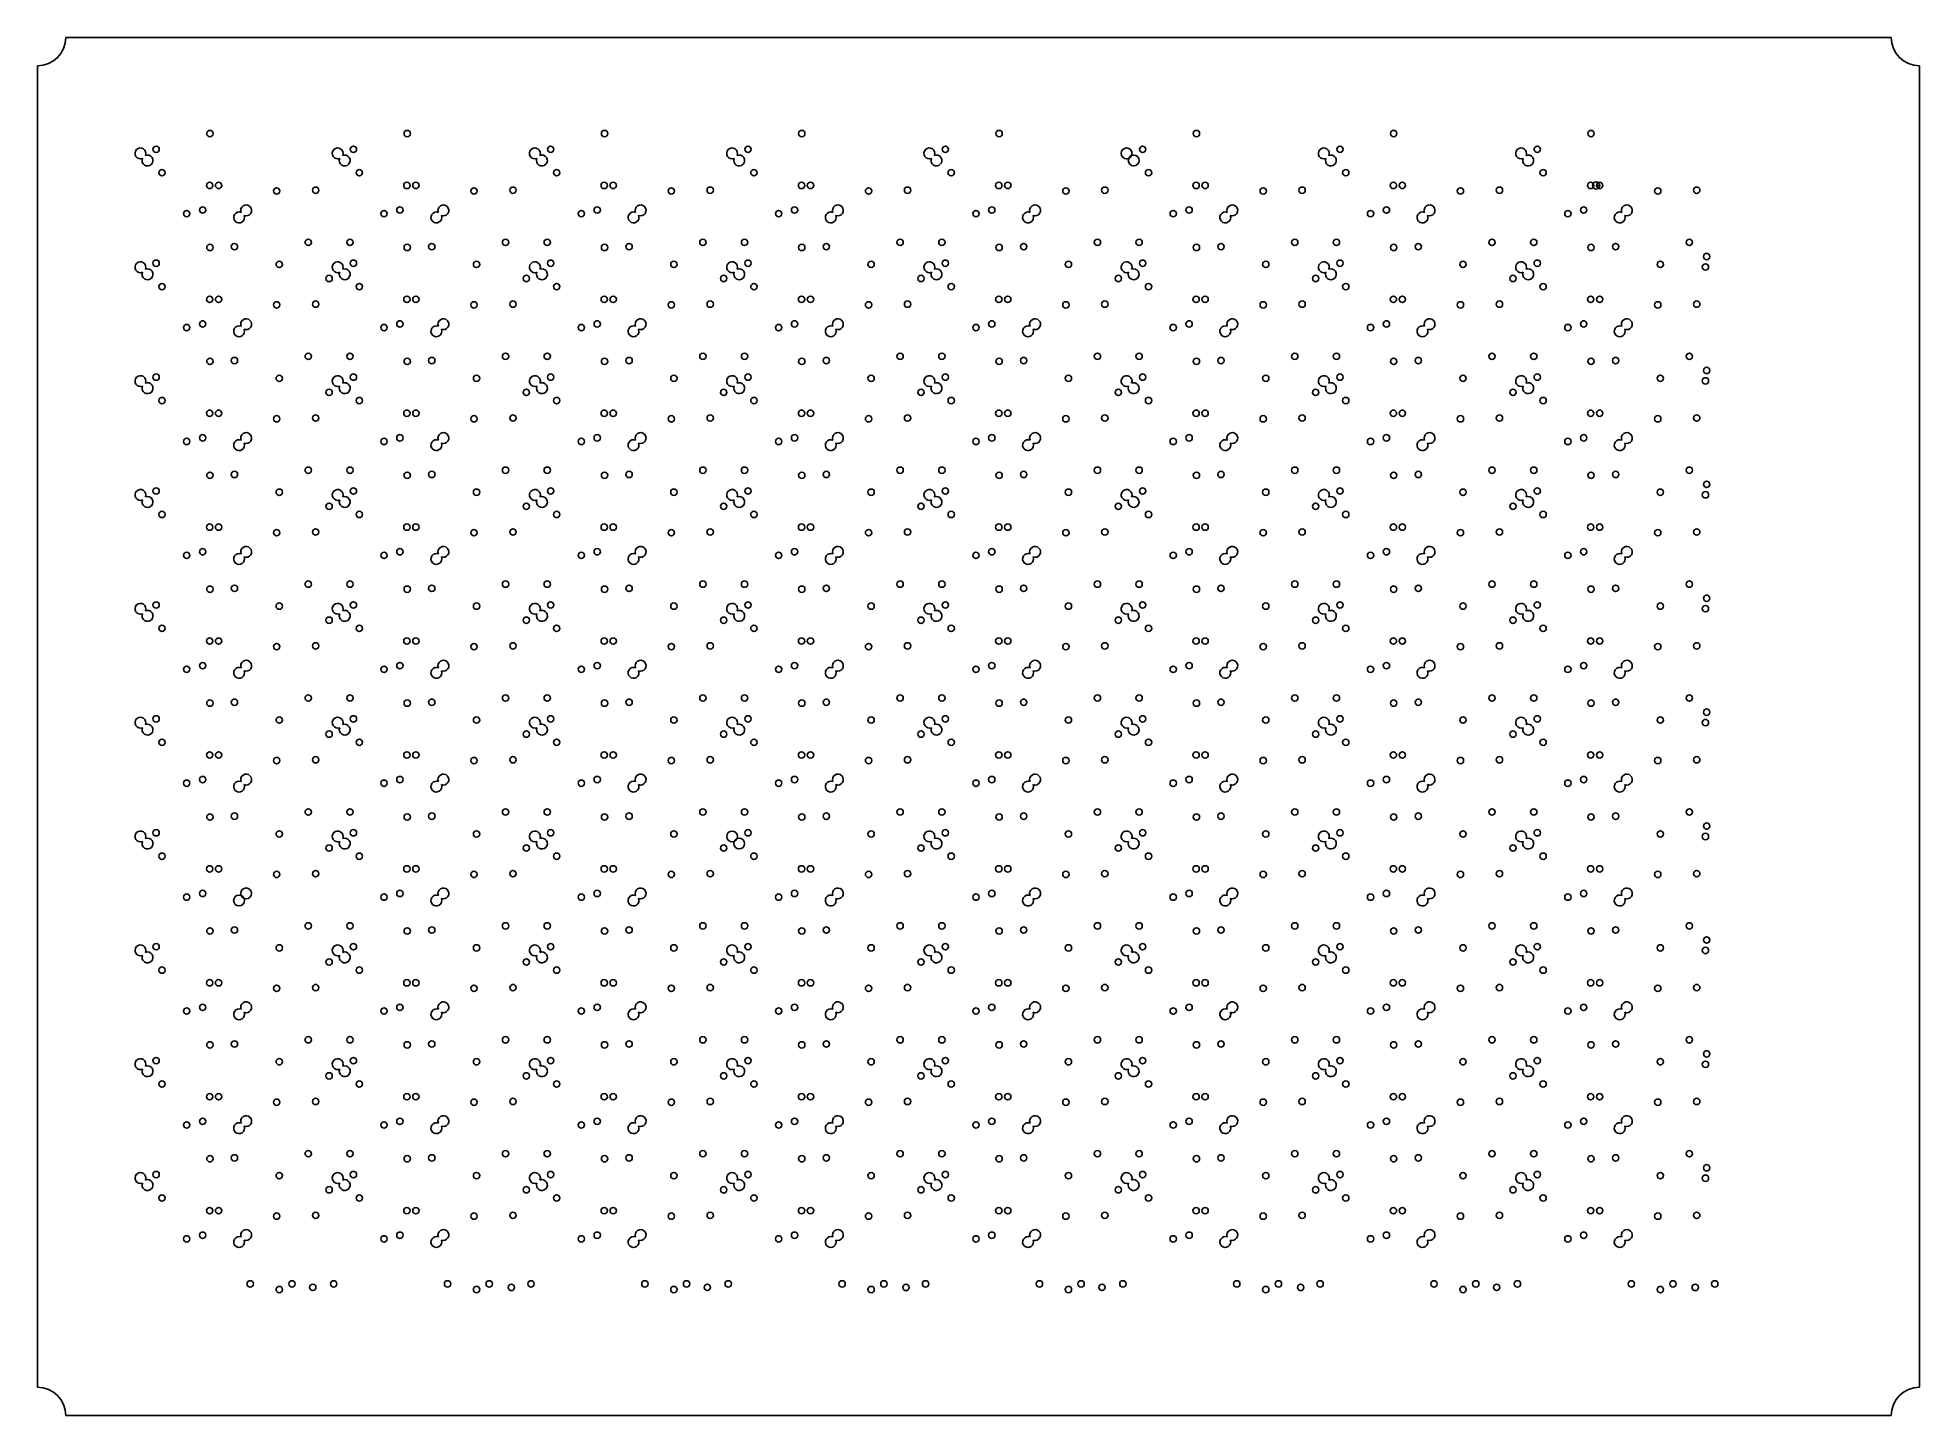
# Model space of a CAD drawing. Extents: x -49 to 54, y -38 to 38.
import ezdxf

# ---------------------------------------------------------------- set-up
doc = ezdxf.new("R2010")
doc.units = 0
doc.header["$MEASUREMENT"] = 0
doc.layers.get('0').update_dxf_attribs({"linetype": 'CONTINUOUS'})
doc.layers.add('20', color=7, linetype='CONTINUOUS')

# ---------------------------------------------------------------- blocks, each defined once
blk = doc.blocks.new('AdhesiveLayer_V2_TrimOut_without_AirHole')
for points in [[(52.85, 38), (-47.85, 38)], [(-49.4, 36.45), (-49.4, -36.45)], [(54.4, -36.45), (54.4, 36.45)], [(-47.85, -38), (52.85, -38)]]:
    blk.add_lwpolyline(points)
for centre in [(10.6702, 31.61365), (11.0602, 31.22365), (-11.0898, -6.06635), (-10.6998, -6.45635), (-38.288, -9.59825), (-37.898, -9.20825)]:
    blk.add_circle(centre, 0.3)
for centre, radius, start, end in [((-49.4, 38), 1.55, 270, 0), ((54.4, 38), 1.55, 180, 270), ((-43.7298, 31.61365), 0.3, 338.1849456, 291.8150544), ((-43.3398, 31.22365), 0.3, 158.1849456, 111.8150544), ((-32.8498, 31.61365), 0.3, 338.1849456, 291.8150544), ((-32.4598, 31.22365), 0.3, 158.1849456, 111.8150544), ((-21.9698, 31.61365), 0.3, 338.1849456, 291.8150544), ((-21.5798, 31.22365), 0.3, 158.1849456, 111.8150544), ((-11.0898, 31.61365), 0.3, 338.1849456, 291.8150544), ((-10.6998, 31.22365), 0.3, 158.1849456, 111.8150544), ((-0.2098, 31.61365), 0.3, 338.1849456, 291.8150544), ((0.1802, 31.22365), 0.3, 158.1849456, 111.8150544), ((21.5502, 31.61365), 0.3, 338.1849456, 291.8150544), ((21.9402, 31.22365), 0.3, 158.1849456, 111.8150544), ((32.4302, 31.61365), 0.3, 338.1849456, 291.8150544), ((32.8202, 31.22365), 0.3, 158.1849456, 111.8150544), ((-38.288, 28.08175), 0.3, 68.1849456, 21.8150544), ((-37.898, 28.47175), 0.3, 248.1849456, 201.8150544), ((-27.408, 28.08175), 0.3, 68.1849456, 21.8150544), ((-27.018, 28.47175), 0.3, 248.1849456, 201.8150544), ((-16.528, 28.08175), 0.3, 68.1849456, 21.8150544), ((-16.138, 28.47175), 0.3, 248.1849456, 201.8150544), ((-5.648, 28.08175), 0.3, 68.1849456, 21.8150544), ((-5.258, 28.47175), 0.3, 248.1849456, 201.8150544), ((5.232, 28.08175), 0.3, 68.1849456, 21.8150544), ((5.622, 28.47175), 0.3, 248.1849456, 201.8150544), ((16.112, 28.08175), 0.3, 68.1849456, 21.8150544), ((16.502, 28.47175), 0.3, 248.1849456, 201.8150544), ((26.992, 28.08175), 0.3, 68.1849456, 21.8150544), ((27.382, 28.47175), 0.3, 248.1849456, 201.8150544), ((37.872, 28.08175), 0.3, 68.1849456, 21.8150544), ((38.262, 28.47175), 0.3, 248.1849456, 201.8150544), ((-43.7298, 25.33365), 0.3, 338.1849456, 291.8150544), ((-43.3398, 24.94365), 0.3, 158.1849456, 111.8150544), ((-32.8498, 25.33365), 0.3, 338.1849456, 291.8150544), ((-32.4598, 24.94365), 0.3, 158.1849456, 111.8150544), ((-21.9698, 25.33365), 0.3, 338.1849456, 291.8150544), ((-21.5798, 24.94365), 0.3, 158.1849456, 111.8150544), ((-11.0898, 25.33365), 0.3, 338.1849456, 291.8150544), ((-10.6998, 24.94365), 0.3, 158.1849456, 111.8150544), ((-0.2098, 25.33365), 0.3, 338.1849456, 291.8150544), ((0.1802, 24.94365), 0.3, 158.1849456, 111.8150544), ((10.6702, 25.33365), 0.3, 338.1849456, 291.8150544), ((11.0602, 24.94365), 0.3, 158.1849456, 111.8150544), ((21.5502, 25.33365), 0.3, 338.1849456, 291.8150544), ((21.9402, 24.94365), 0.3, 158.1849456, 111.8150544), ((32.4302, 25.33365), 0.3, 338.1849456, 291.8150544), ((32.8202, 24.94365), 0.3, 158.1849456, 111.8150544), ((-38.288, 21.80175), 0.3, 68.1849456, 21.8150544), ((-37.898, 22.19175), 0.3, 248.1849456, 201.8150544), ((-27.408, 21.80175), 0.3, 68.1849456, 21.8150544), ((-27.018, 22.19175), 0.3, 248.1849456, 201.8150544), ((-16.528, 21.80175), 0.3, 68.1849456, 21.8150544), ((-16.138, 22.19175), 0.3, 248.1849456, 201.8150544), ((-5.648, 21.80175), 0.3, 68.1849456, 21.8150544), ((-5.258, 22.19175), 0.3, 248.1849456, 201.8150544), ((5.232, 21.80175), 0.3, 68.1849456, 21.8150544), ((5.622, 22.19175), 0.3, 248.1849456, 201.8150544), ((16.112, 21.80175), 0.3, 68.1849456, 21.8150544), ((16.502, 22.19175), 0.3, 248.1849456, 201.8150544), ((26.992, 21.80175), 0.3, 68.1849456, 21.8150544), ((27.382, 22.19175), 0.3, 248.1849456, 201.8150544), ((37.872, 21.80175), 0.3, 68.1849456, 21.8150544), ((38.262, 22.19175), 0.3, 248.1849456, 201.8150544), ((-43.7298, 19.05365), 0.3, 338.1849456, 291.8150544), ((-43.3398, 18.66365), 0.3, 158.1849456, 111.8150544), ((-32.8498, 19.05365), 0.3, 338.1849456, 291.8150544), ((-32.4598, 18.66365), 0.3, 158.1849456, 111.8150544), ((-21.9698, 19.05365), 0.3, 338.1849456, 291.8150544), ((-21.5798, 18.66365), 0.3, 158.1849456, 111.8150544), ((-11.0898, 19.05365), 0.3, 338.1849456, 291.8150544), ((-10.6998, 18.66365), 0.3, 158.1849456, 111.8150544), ((-0.2098, 19.05365), 0.3, 338.1849456, 291.8150544), ((0.1802, 18.66365), 0.3, 158.1849456, 111.8150544), ((10.6702, 19.05365), 0.3, 338.1849456, 291.8150544), ((11.0602, 18.66365), 0.3, 158.1849456, 111.8150544), ((21.5502, 19.05365), 0.3, 338.1849456, 291.8150544), ((21.9402, 18.66365), 0.3, 158.1849456, 111.8150544), ((32.4302, 19.05365), 0.3, 338.1849456, 291.8150544), ((32.8202, 18.66365), 0.3, 158.1849456, 111.8150544), ((-38.288, 15.52175), 0.3, 68.1849456, 21.8150544), ((-37.898, 15.91175), 0.3, 248.1849456, 201.8150544), ((-27.408, 15.52175), 0.3, 68.1849456, 21.8150544), ((-27.018, 15.91175), 0.3, 248.1849456, 201.8150544), ((-16.528, 15.52175), 0.3, 68.1849456, 21.8150544), ((-16.138, 15.91175), 0.3, 248.1849456, 201.8150544), ((-5.648, 15.52175), 0.3, 68.1849456, 21.8150544), ((-5.258, 15.91175), 0.3, 248.1849456, 201.8150544), ((5.232, 15.52175), 0.3, 68.1849456, 21.8150544), ((5.622, 15.91175), 0.3, 248.1849456, 201.8150544), ((16.112, 15.52175), 0.3, 68.1849456, 21.8150544), ((16.502, 15.91175), 0.3, 248.1849456, 201.8150544), ((26.992, 15.52175), 0.3, 68.1849456, 21.8150544), ((27.382, 15.91175), 0.3, 248.1849456, 201.8150544), ((37.872, 15.52175), 0.3, 68.1849456, 21.8150544), ((38.262, 15.91175), 0.3, 248.1849456, 201.8150544), ((-43.7298, 12.77365), 0.3, 338.1849456, 291.8150544), ((-43.3398, 12.38365), 0.3, 158.1849456, 111.8150544), ((-32.8498, 12.77365), 0.3, 338.1849456, 291.8150544), ((-32.4598, 12.38365), 0.3, 158.1849456, 111.8150544), ((-21.9698, 12.77365), 0.3, 338.1849456, 291.8150544), ((-21.5798, 12.38365), 0.3, 158.1849456, 111.8150544), ((-11.0898, 12.77365), 0.3, 338.1849456, 291.8150544), ((-10.6998, 12.38365), 0.3, 158.1849456, 111.8150544), ((-0.2098, 12.77365), 0.3, 338.1849456, 291.8150544), ((0.1802, 12.38365), 0.3, 158.1849456, 111.8150544), ((10.6702, 12.77365), 0.3, 338.1849456, 291.8150544), ((11.0602, 12.38365), 0.3, 158.1849456, 111.8150544), ((21.5502, 12.77365), 0.3, 338.1849456, 291.8150544), ((21.9402, 12.38365), 0.3, 158.1849456, 111.8150544), ((32.4302, 12.77365), 0.3, 338.1849456, 291.8150544), ((32.8202, 12.38365), 0.3, 158.1849456, 111.8150544), ((-38.288, 9.24175), 0.3, 68.1849456, 21.8150544), ((-37.898, 9.63175), 0.3, 248.1849456, 201.8150544), ((-27.408, 9.24175), 0.3, 68.1849456, 21.8150544), ((-27.018, 9.63175), 0.3, 248.1849456, 201.8150544), ((-16.528, 9.24175), 0.3, 68.1849456, 21.8150544), ((-16.138, 9.63175), 0.3, 248.1849456, 201.8150544), ((-5.648, 9.24175), 0.3, 68.1849456, 21.8150544), ((-5.258, 9.63175), 0.3, 248.1849456, 201.8150544), ((5.232, 9.24175), 0.3, 68.1849456, 21.8150544), ((5.622, 9.63175), 0.3, 248.1849456, 201.8150544), ((16.112, 9.24175), 0.3, 68.1849456, 21.8150544), ((16.502, 9.63175), 0.3, 248.1849456, 201.8150544), ((26.992, 9.24175), 0.3, 68.1849456, 21.8150544), ((27.382, 9.63175), 0.3, 248.1849456, 201.8150544), ((37.872, 9.24175), 0.3, 68.1849456, 21.8150544), ((38.262, 9.63175), 0.3, 248.1849456, 201.8150544), ((-43.7298, 6.49365), 0.3, 338.1849456, 291.8150544), ((-43.3398, 6.10365), 0.3, 158.1849456, 111.8150544), ((-32.8498, 6.49365), 0.3, 338.1849456, 291.8150544), ((-32.4598, 6.10365), 0.3, 158.1849456, 111.8150544), ((-21.9698, 6.49365), 0.3, 338.1849456, 291.8150544), ((-21.5798, 6.10365), 0.3, 158.1849456, 111.8150544), ((-11.0898, 6.49365), 0.3, 338.1849456, 291.8150544), ((-10.6998, 6.10365), 0.3, 158.1849456, 111.8150544), ((-0.2098, 6.49365), 0.3, 338.1849456, 291.8150544), ((0.1802, 6.10365), 0.3, 158.1849456, 111.8150544), ((10.6702, 6.49365), 0.3, 338.1849456, 291.8150544), ((11.0602, 6.10365), 0.3, 158.1849456, 111.8150544), ((21.5502, 6.49365), 0.3, 338.1849456, 291.8150544), ((21.9402, 6.10365), 0.3, 158.1849456, 111.8150544), ((32.4302, 6.49365), 0.3, 338.1849456, 291.8150544), ((32.8202, 6.10365), 0.3, 158.1849456, 111.8150544), ((-38.288, 2.96175), 0.3, 68.1849456, 21.8150544), ((-37.898, 3.35175), 0.3, 248.1849456, 201.8150544), ((-27.408, 2.96175), 0.3, 68.1849456, 21.8150544), ((-27.018, 3.35175), 0.3, 248.1849456, 201.8150544), ((-16.528, 2.96175), 0.3, 68.1849456, 21.8150544), ((-16.138, 3.35175), 0.3, 248.1849456, 201.8150544), ((-5.648, 2.96175), 0.3, 68.1849456, 21.8150544), ((-5.258, 3.35175), 0.3, 248.1849456, 201.8150544), ((5.232, 2.96175), 0.3, 68.1849456, 21.8150544), ((5.622, 3.35175), 0.3, 248.1849456, 201.8150544), ((16.112, 2.96175), 0.3, 68.1849456, 21.8150544), ((16.502, 3.35175), 0.3, 248.1849456, 201.8150544), ((26.992, 2.96175), 0.3, 68.1849456, 21.8150544), ((27.382, 3.35175), 0.3, 248.1849456, 201.8150544), ((37.872, 2.96175), 0.3, 68.1849456, 21.8150544), ((38.262, 3.35175), 0.3, 248.1849456, 201.8150544), ((-43.7298, 0.21365), 0.3, 338.1849456, 291.8150544), ((-43.3398, -0.17635), 0.3, 158.1849456, 111.8150544), ((-32.8498, 0.21365), 0.3, 338.1849456, 291.8150544), ((-32.4598, -0.17635), 0.3, 158.1849456, 111.8150544), ((-21.9698, 0.21365), 0.3, 338.1849456, 291.8150544), ((-21.5798, -0.17635), 0.3, 158.1849456, 111.8150544), ((-11.0898, 0.21365), 0.3, 338.1849456, 291.8150544), ((-10.6998, -0.17635), 0.3, 158.1849456, 111.8150544), ((-0.2098, 0.21365), 0.3, 338.1849456, 291.8150544), ((0.1802, -0.17635), 0.3, 158.1849456, 111.8150544), ((10.6702, 0.21365), 0.3, 338.1849456, 291.8150544), ((11.0602, -0.17635), 0.3, 158.1849456, 111.8150544), ((21.5502, 0.21365), 0.3, 338.1849456, 291.8150544), ((21.9402, -0.17635), 0.3, 158.1849456, 111.8150544), ((32.4302, 0.21365), 0.3, 338.1849456, 291.8150544), ((32.8202, -0.17635), 0.3, 158.1849456, 111.8150544), ((-38.288, -3.31825), 0.3, 68.1849456, 21.8150544), ((-37.898, -2.92825), 0.3, 248.1849456, 201.8150544), ((-27.408, -3.31825), 0.3, 68.1849456, 21.8150544), ((-27.018, -2.92825), 0.3, 248.1849456, 201.8150544), ((-16.528, -3.31825), 0.3, 68.1849456, 21.8150544), ((-16.138, -2.92825), 0.3, 248.1849456, 201.8150544), ((-5.648, -3.31825), 0.3, 68.1849456, 21.8150544), ((-5.258, -2.92825), 0.3, 248.1849456, 201.8150544), ((5.232, -3.31825), 0.3, 68.1849456, 21.8150544), ((5.622, -2.92825), 0.3, 248.1849456, 201.8150544), ((16.112, -3.31825), 0.3, 68.1849456, 21.8150544), ((16.502, -2.92825), 0.3, 248.1849456, 201.8150544), ((26.992, -3.31825), 0.3, 68.1849456, 21.8150544), ((27.382, -2.92825), 0.3, 248.1849456, 201.8150544), ((37.872, -3.31825), 0.3, 68.1849456, 21.8150544), ((38.262, -2.92825), 0.3, 248.1849456, 201.8150544), ((-43.7298, -6.06635), 0.3, 338.1849456, 291.8150544), ((-43.3398, -6.45635), 0.3, 158.1849456, 111.8150544), ((-32.8498, -6.06635), 0.3, 338.1849456, 291.8150544), ((-32.4598, -6.45635), 0.3, 158.1849456, 111.8150544), ((-21.9698, -6.06635), 0.3, 338.1849456, 291.8150544), ((-21.5798, -6.45635), 0.3, 158.1849456, 111.8150544), ((-0.2098, -6.06635), 0.3, 338.1849456, 291.8150544), ((0.1802, -6.45635), 0.3, 158.1849456, 111.8150544), ((10.6702, -6.06635), 0.3, 338.1849456, 291.8150544), ((11.0602, -6.45635), 0.3, 158.1849456, 111.8150544), ((21.5502, -6.06635), 0.3, 338.1849456, 291.8150544), ((21.9402, -6.45635), 0.3, 158.1849456, 111.8150544), ((32.4302, -6.06635), 0.3, 338.1849456, 291.8150544), ((32.8202, -6.45635), 0.3, 158.1849456, 111.8150544), ((-27.408, -9.59825), 0.3, 68.1849456, 21.8150544), ((-27.018, -9.20825), 0.3, 248.1849456, 201.8150544), ((-16.528, -9.59825), 0.3, 68.1849456, 21.8150544), ((-16.138, -9.20825), 0.3, 248.1849456, 201.8150544), ((-5.648, -9.59825), 0.3, 68.1849456, 21.8150544), ((-5.258, -9.20825), 0.3, 248.1849456, 201.8150544), ((5.232, -9.59825), 0.3, 68.1849456, 21.8150544), ((5.622, -9.20825), 0.3, 248.1849456, 201.8150544), ((16.112, -9.59825), 0.3, 68.1849456, 21.8150544), ((16.502, -9.20825), 0.3, 248.1849456, 201.8150544), ((26.992, -9.59825), 0.3, 68.1849456, 21.8150544), ((27.382, -9.20825), 0.3, 248.1849456, 201.8150544), ((37.872, -9.59825), 0.3, 68.1849456, 21.8150544), ((38.262, -9.20825), 0.3, 248.1849456, 201.8150544), ((-43.7298, -12.34635), 0.3, 338.1849456, 291.8150544), ((-43.3398, -12.73635), 0.3, 158.1849456, 111.8150544), ((-32.8498, -12.34635), 0.3, 338.1849456, 291.8150544), ((-32.4598, -12.73635), 0.3, 158.1849456, 111.8150544), ((-21.9698, -12.34635), 0.3, 338.1849456, 291.8150544), ((-21.5798, -12.73635), 0.3, 158.1849456, 111.8150544), ((-11.0898, -12.34635), 0.3, 338.1849456, 291.8150544), ((-10.6998, -12.73635), 0.3, 158.1849456, 111.8150544), ((-0.2098, -12.34635), 0.3, 338.1849456, 291.8150544), ((0.1802, -12.73635), 0.3, 158.1849456, 111.8150544), ((10.6702, -12.34635), 0.3, 338.1849456, 291.8150544), ((11.0602, -12.73635), 0.3, 158.1849456, 111.8150544), ((21.5502, -12.34635), 0.3, 338.1849456, 291.8150544), ((21.9402, -12.73635), 0.3, 158.1849456, 111.8150544), ((32.4302, -12.34635), 0.3, 338.1849456, 291.8150544), ((32.8202, -12.73635), 0.3, 158.1849456, 111.8150544), ((-37.898, -15.48825), 0.3, 248.1849456, 201.8150544), ((-27.018, -15.48825), 0.3, 248.1849456, 201.8150544), ((-16.138, -15.48825), 0.3, 248.1849456, 201.8150544), ((-5.258, -15.48825), 0.3, 248.1849456, 201.8150544), ((5.622, -15.48825), 0.3, 248.1849456, 201.8150544), ((16.502, -15.48825), 0.3, 248.1849456, 201.8150544), ((27.382, -15.48825), 0.3, 248.1849456, 201.8150544), ((38.262, -15.48825), 0.3, 248.1849456, 201.8150544), ((-38.288, -15.87825), 0.3, 68.1849456, 21.8150544), ((-27.408, -15.87825), 0.3, 68.1849456, 21.8150544), ((-16.528, -15.87825), 0.3, 68.1849456, 21.8150544), ((-5.648, -15.87825), 0.3, 68.1849456, 21.8150544), ((5.232, -15.87825), 0.3, 68.1849456, 21.8150544), ((16.112, -15.87825), 0.3, 68.1849456, 21.8150544), ((26.992, -15.87825), 0.3, 68.1849456, 21.8150544), ((37.872, -15.87825), 0.3, 68.1849456, 21.8150544), ((-43.7298, -18.62635), 0.3, 338.1849456, 291.8150544), ((-32.8498, -18.62635), 0.3, 338.1849456, 291.8150544), ((-21.9698, -18.62635), 0.3, 338.1849456, 291.8150544), ((-11.0898, -18.62635), 0.3, 338.1849456, 291.8150544), ((-0.2098, -18.62635), 0.3, 338.1849456, 291.8150544), ((10.6702, -18.62635), 0.3, 338.1849456, 291.8150544), ((21.5502, -18.62635), 0.3, 338.1849456, 291.8150544), ((32.4302, -18.62635), 0.3, 338.1849456, 291.8150544), ((-43.3398, -19.01635), 0.3, 158.1849456, 111.8150544), ((-32.4598, -19.01635), 0.3, 158.1849456, 111.8150544), ((-21.5798, -19.01635), 0.3, 158.1849456, 111.8150544), ((-10.6998, -19.01635), 0.3, 158.1849456, 111.8150544), ((0.1802, -19.01635), 0.3, 158.1849456, 111.8150544), ((11.0602, -19.01635), 0.3, 158.1849456, 111.8150544), ((21.9402, -19.01635), 0.3, 158.1849456, 111.8150544), ((32.8202, -19.01635), 0.3, 158.1849456, 111.8150544), ((-37.898, -21.76825), 0.3, 248.1849456, 201.8150544), ((-27.018, -21.76825), 0.3, 248.1849456, 201.8150544), ((-16.138, -21.76825), 0.3, 248.1849456, 201.8150544), ((-5.258, -21.76825), 0.3, 248.1849456, 201.8150544), ((5.622, -21.76825), 0.3, 248.1849456, 201.8150544), ((16.502, -21.76825), 0.3, 248.1849456, 201.8150544), ((27.382, -21.76825), 0.3, 248.1849456, 201.8150544), ((38.262, -21.76825), 0.3, 248.1849456, 201.8150544), ((-38.288, -22.15825), 0.3, 68.1849456, 21.8150544), ((-27.408, -22.15825), 0.3, 68.1849456, 21.8150544), ((-16.528, -22.15825), 0.3, 68.1849456, 21.8150544), ((-5.648, -22.15825), 0.3, 68.1849456, 21.8150544), ((5.232, -22.15825), 0.3, 68.1849456, 21.8150544), ((16.112, -22.15825), 0.3, 68.1849456, 21.8150544), ((26.992, -22.15825), 0.3, 68.1849456, 21.8150544), ((37.872, -22.15825), 0.3, 68.1849456, 21.8150544), ((-43.7298, -24.90635), 0.3, 338.1849456, 291.8150544), ((-32.8498, -24.90635), 0.3, 338.1849456, 291.8150544), ((-21.9698, -24.90635), 0.3, 338.1849456, 291.8150544), ((-11.0898, -24.90635), 0.3, 338.1849456, 291.8150544), ((-0.2098, -24.90635), 0.3, 338.1849456, 291.8150544), ((10.6702, -24.90635), 0.3, 338.1849456, 291.8150544), ((21.5502, -24.90635), 0.3, 338.1849456, 291.8150544), ((32.4302, -24.90635), 0.3, 338.1849456, 291.8150544), ((-43.3398, -25.29635), 0.3, 158.1849456, 111.8150544), ((-32.4598, -25.29635), 0.3, 158.1849456, 111.8150544), ((-21.5798, -25.29635), 0.3, 158.1849456, 111.8150544), ((-10.6998, -25.29635), 0.3, 158.1849456, 111.8150544), ((0.1802, -25.29635), 0.3, 158.1849456, 111.8150544), ((11.0602, -25.29635), 0.3, 158.1849456, 111.8150544), ((21.9402, -25.29635), 0.3, 158.1849456, 111.8150544), ((32.8202, -25.29635), 0.3, 158.1849456, 111.8150544), ((-37.898, -28.04825), 0.3, 248.1849456, 201.8150544), ((-27.018, -28.04825), 0.3, 248.1849456, 201.8150544), ((-16.138, -28.04825), 0.3, 248.1849456, 201.8150544), ((-5.258, -28.04825), 0.3, 248.1849456, 201.8150544), ((5.622, -28.04825), 0.3, 248.1849456, 201.8150544), ((16.502, -28.04825), 0.3, 248.1849456, 201.8150544), ((27.382, -28.04825), 0.3, 248.1849456, 201.8150544), ((38.262, -28.04825), 0.3, 248.1849456, 201.8150544), ((-38.288, -28.43825), 0.3, 68.1849456, 21.8150544), ((-27.408, -28.43825), 0.3, 68.1849456, 21.8150544), ((-16.528, -28.43825), 0.3, 68.1849456, 21.8150544), ((-5.648, -28.43825), 0.3, 68.1849456, 21.8150544), ((5.232, -28.43825), 0.3, 68.1849456, 21.8150544), ((16.112, -28.43825), 0.3, 68.1849456, 21.8150544), ((26.992, -28.43825), 0.3, 68.1849456, 21.8150544), ((37.872, -28.43825), 0.3, 68.1849456, 21.8150544), ((-49.4, -38), 1.55, 0, 90), ((54.4, -38), 1.55, 90, 180)]:
    blk.add_arc(centre, radius, start, end)

msp = doc.modelspace()

# ---------------------------------------------------------------- linework, layer by layer
at = {"linetype": 'Continuous'}
msp.add_line((36.7673, 29.8476), (36.5673, 29.8479), dxfattribs=at)
msp.add_circle((36.5673, 29.8479), 0.2, dxfattribs=at)
at = {"layer": '20'}
for p, q in [((52.85, 38), (-47.85, 38)), ((-49.4, 36.45), (-49.4, -36.45)), ((54.4, -36.45), (54.4, 36.45)), ((-47.85, -38), (52.85, -38))]:
    msp.add_line(p, q, dxfattribs=at)
for centre in [(-39.8969, 32.7088), (-29.0132, 32.7088), (-18.1295, 32.7088), (-7.2458, 32.7088), (3.6379, 32.7088), (14.5217, 32.7088), (25.4054, 32.7088), (36.2891, 32.7088), (-42.8639, 31.8395), (-31.9802, 31.8395), (-21.0965, 31.8395), (-10.2128, 31.8395), (0.6709, 31.8395), (11.5547, 31.8395), (22.4384, 31.8395), (33.3221, 31.8395), (-42.5399, 30.5477), (-31.6562, 30.5477), (-20.7725, 30.5477), (-9.8887, 30.5477), (0.995, 30.5477), (11.8787, 30.5477), (22.7624, 30.5477), (33.6461, 30.5477), (-39.9144, 29.8473), (-39.4187, 29.8476), (-36.2146, 29.5427), (-34.0657, 29.5839), (-29.0307, 29.8473), (-28.535, 29.8476), (-25.3309, 29.5427), (-23.182, 29.5839), (-18.147, 29.8473), (-17.6513, 29.8476), (-14.4472, 29.5427), (-12.2983, 29.5839), (-7.2633, 29.8473), (-6.7675, 29.8476), (-3.5635, 29.5427), (-1.4146, 29.5839), (3.6204, 29.8473), (4.1162, 29.8476), (7.3202, 29.5427), (9.4691, 29.5839), (14.5042, 29.8473), (14.9999, 29.8476), (18.204, 29.5427), (20.3529, 29.5839), (25.3879, 29.8473), (25.8836, 29.8476), (29.0877, 29.5427), (31.2366, 29.5839), (36.2716, 29.8473), (36.7673, 29.8476), (39.9714, 29.5427), (42.1203, 29.5839), (-41.1764, 28.2898), (-40.3001, 28.4912), (-30.2927, 28.2898), (-29.4164, 28.4912), (-19.409, 28.2898), (-18.5327, 28.4912), (-8.5253, 28.2898), (-7.649, 28.4912), (2.3584, 28.2898), (3.2347, 28.4912), (13.2422, 28.2898), (14.1185, 28.4912), (24.1259, 28.2898), (25.0022, 28.4912), (35.0096, 28.2898), (35.8859, 28.4912), (-39.8969, 26.4251), (-38.5411, 26.4725), (-34.4725, 26.7055), (-32.1729, 26.7052), (-29.0132, 26.4251), (-27.6574, 26.4725), (-23.5888, 26.7055), (-21.2892, 26.7052), (-18.1295, 26.4251), (-16.7737, 26.4725), (-12.7051, 26.7055), (-10.4055, 26.7052), (-7.2458, 26.4251), (-5.89, 26.4725), (-1.8214, 26.7055), (0.4782, 26.7052), (3.6379, 26.4251), (4.9937, 26.4725), (9.0623, 26.7055), (11.362, 26.7052), (14.5217, 26.4251), (15.8775, 26.4725), (19.946, 26.7055), (22.2457, 26.7052), (25.4054, 26.4251), (26.7612, 26.4725), (30.8298, 26.7055), (33.1294, 26.7052), (36.2891, 26.4251), (37.6449, 26.4725), (41.7135, 26.7055), (42.6647, 25.9255), (-42.8639, 25.5558), (-36.0722, 25.4924), (-31.9802, 25.5558), (-25.1885, 25.4924), (-21.0965, 25.5558), (-14.3048, 25.4924), (-10.2128, 25.5558), (-3.4211, 25.4924), (0.6709, 25.5558), (7.4626, 25.4924), (11.5547, 25.5558), (18.3464, 25.4924), (22.4384, 25.5558), (29.2301, 25.4924), (33.3221, 25.5558), (40.1138, 25.4924), (42.6005, 25.3506), (-42.5399, 24.264), (-33.3221, 24.7139), (-31.6562, 24.264), (-22.4384, 24.7139), (-20.7725, 24.264), (-11.5547, 24.7139), (-9.8887, 24.264), (-0.671, 24.7139), (0.995, 24.264), (10.2127, 24.7139), (11.8787, 24.264), (21.0965, 24.7139), (22.7624, 24.264), (31.9802, 24.7139), (33.6461, 24.264), (-39.9144, 23.5636), (-39.4187, 23.5639), (-36.2146, 23.259), (-34.0657, 23.3002), (-29.0307, 23.5636), (-28.535, 23.5639), (-25.3309, 23.259), (-23.182, 23.3002), (-18.147, 23.5636), (-17.6513, 23.5639), (-14.4472, 23.259), (-12.2983, 23.3002), (-7.2633, 23.5636), (-6.7675, 23.5639), (-3.5635, 23.259), (-1.4146, 23.3002), (3.6204, 23.5636), (4.1162, 23.5639), (7.3202, 23.259), (9.4691, 23.3002), (14.5042, 23.5636), (14.9999, 23.5639), (18.204, 23.259), (20.3529, 23.3002), (25.3879, 23.5636), (25.8836, 23.5639), (29.0877, 23.259), (31.2366, 23.3002), (36.2716, 23.5636), (36.7673, 23.5639), (39.9714, 23.259), (42.1203, 23.3002), (-41.1764, 22.0061), (-40.3001, 22.2075), (-30.2927, 22.0061), (-29.4164, 22.2075), (-19.409, 22.0061), (-18.5327, 22.2075), (-8.5253, 22.0061), (-7.649, 22.2075), (2.3584, 22.0061), (3.2347, 22.2075), (13.2422, 22.0061), (14.1185, 22.2075), (24.1259, 22.0061), (25.0022, 22.2075), (35.0096, 22.0061), (35.8859, 22.2075), (-39.8969, 20.1414), (-38.5411, 20.1888), (-34.4725, 20.4218), (-32.1729, 20.4215), (-29.0132, 20.1414), (-27.6574, 20.1888), (-23.5888, 20.4218), (-21.2892, 20.4215), (-18.1295, 20.1414), (-16.7737, 20.1888), (-12.7051, 20.4218), (-10.4055, 20.4215), (-7.2458, 20.1414), (-5.89, 20.1888), (-1.8214, 20.4218), (0.4782, 20.4215), (3.6379, 20.1414), (4.9937, 20.1888), (9.0623, 20.4218), (11.362, 20.4215), (14.5217, 20.1414), (15.8775, 20.1888), (19.946, 20.4218), (22.2457, 20.4215), (25.4054, 20.1414), (26.7612, 20.1888), (30.8298, 20.4218), (33.1294, 20.4215), (36.2891, 20.1414), (37.6449, 20.1888), (41.7135, 20.4218), (42.6647, 19.6418), (-42.8639, 19.2721), (-36.0722, 19.2087), (-31.9802, 19.2721), (-25.1885, 19.2087), (-21.0965, 19.2721), (-14.3048, 19.2087), (-10.2128, 19.2721), (-3.4211, 19.2087), (0.6709, 19.2721), (7.4626, 19.2087), (11.5547, 19.2721), (18.3464, 19.2087), (22.4384, 19.2721), (29.2301, 19.2087), (33.3221, 19.2721), (40.1138, 19.2087), (42.6005, 19.0669), (-42.5399, 17.9803), (-33.3221, 18.4302), (-31.6562, 17.9803), (-22.4384, 18.4302), (-20.7725, 17.9803), (-11.5547, 18.4302), (-9.8887, 17.9803), (-0.671, 18.4302), (0.995, 17.9803), (10.2127, 18.4302), (11.8787, 17.9803), (21.0965, 18.4302), (22.7624, 17.9803), (31.9802, 18.4302), (33.6461, 17.9803), (-39.9144, 17.2799), (-39.4187, 17.2802), (-36.2146, 16.9753), (-34.0657, 17.0165), (-29.0307, 17.2799), (-28.535, 17.2802), (-25.3309, 16.9753), (-23.182, 17.0165), (-18.147, 17.2799), (-17.6513, 17.2802), (-14.4472, 16.9753), (-12.2983, 17.0165), (-7.2633, 17.2799), (-6.7675, 17.2802), (-3.5635, 16.9753), (-1.4146, 17.0165), (3.6204, 17.2799), (4.1162, 17.2802), (7.3202, 16.9753), (9.4691, 17.0165), (14.5042, 17.2799), (14.9999, 17.2802), (18.204, 16.9753), (20.3529, 17.0165), (25.3879, 17.2799), (25.8836, 17.2802), (29.0877, 16.9753), (31.2366, 17.0165), (36.2716, 17.2799), (36.7673, 17.2802), (39.9714, 16.9753), (42.1203, 17.0165), (-41.1764, 15.7224), (-40.3001, 15.9238), (-30.2927, 15.7224), (-29.4164, 15.9238), (-19.409, 15.7224), (-18.5327, 15.9238), (-8.5253, 15.7224), (-7.649, 15.9238), (2.3584, 15.7224), (3.2347, 15.9238), (13.2422, 15.7224), (14.1185, 15.9238), (24.1259, 15.7224), (25.0022, 15.9238), (35.0096, 15.7224), (35.8859, 15.9238), (-39.8969, 13.8577), (-38.5411, 13.9051), (-34.4725, 14.1381), (-32.1729, 14.1378), (-29.0132, 13.8577), (-27.6574, 13.9051), (-23.5888, 14.1381), (-21.2892, 14.1378), (-18.1295, 13.8577), (-16.7737, 13.9051), (-12.7051, 14.1381), (-10.4055, 14.1378), (-7.2458, 13.8577), (-5.89, 13.9051), (-1.8214, 14.1381), (0.4782, 14.1378), (3.6379, 13.8577), (4.9937, 13.9051), (9.0623, 14.1381), (11.362, 14.1378), (14.5217, 13.8577), (15.8775, 13.9051), (19.946, 14.1381), (22.2457, 14.1378), (25.4054, 13.8577), (26.7612, 13.9051), (30.8298, 14.1381), (33.1294, 14.1378), (36.2891, 13.8577), (37.6449, 13.9051), (41.7135, 14.1381), (42.6647, 13.3581), (-42.8639, 12.9884), (-36.0722, 12.925), (-31.9802, 12.9884), (-25.1885, 12.925), (-21.0965, 12.9884), (-14.3048, 12.925), (-10.2128, 12.9884), (-3.4211, 12.925), (0.6709, 12.9884), (7.4626, 12.925), (11.5547, 12.9884), (18.3464, 12.925), (22.4384, 12.9884), (29.2301, 12.925), (33.3221, 12.9884), (40.1138, 12.925), (42.6005, 12.7832), (-42.5399, 11.6966), (-33.3221, 12.1465), (-31.6562, 11.6966), (-22.4384, 12.1465), (-20.7725, 11.6966), (-11.5547, 12.1465), (-9.8887, 11.6966), (-0.671, 12.1465), (0.995, 11.6966), (10.2127, 12.1465), (11.8787, 11.6966), (21.0965, 12.1465), (22.7624, 11.6966), (31.9802, 12.1465), (33.6461, 11.6966), (-39.9144, 10.9962), (-39.4187, 10.9965), (-36.2146, 10.6916), (-34.0657, 10.7328), (-29.0307, 10.9962), (-28.535, 10.9965), (-25.3309, 10.6916), (-23.182, 10.7328), (-18.147, 10.9962), (-17.6513, 10.9965), (-14.4472, 10.6916), (-12.2983, 10.7328), (-7.2633, 10.9962), (-6.7675, 10.9965), (-3.5635, 10.6916), (-1.4146, 10.7328), (3.6204, 10.9962), (4.1162, 10.9965), (7.3202, 10.6916), (9.4691, 10.7328), (14.5042, 10.9962), (14.9999, 10.9965), (18.204, 10.6916), (20.3529, 10.7328), (25.3879, 10.9962), (25.8836, 10.9965), (29.0877, 10.6916), (31.2366, 10.7328), (36.2716, 10.9962), (36.7673, 10.9965), (39.9714, 10.6916), (42.1203, 10.7328), (-41.1764, 9.4387), (-40.3001, 9.6401), (-30.2927, 9.4387), (-29.4164, 9.6401), (-19.409, 9.4387), (-18.5327, 9.6401), (-8.5253, 9.4387), (-7.649, 9.6401), (2.3584, 9.4387), (3.2347, 9.6401), (13.2422, 9.4387), (14.1185, 9.6401), (24.1259, 9.4387), (25.0022, 9.6401), (35.0096, 9.4387), (35.8859, 9.6401), (-39.8969, 7.574), (-38.5411, 7.6214), (-34.4725, 7.8544), (-32.1729, 7.8541), (-29.0132, 7.574), (-27.6574, 7.6214), (-23.5888, 7.8544), (-21.2892, 7.8541), (-18.1295, 7.574), (-16.7737, 7.6214), (-12.7051, 7.8544), (-10.4055, 7.8541), (-7.2458, 7.574), (-5.89, 7.6214), (-1.8214, 7.8544), (0.4782, 7.8541), (3.6379, 7.574), (4.9937, 7.6214), (9.0623, 7.8544), (11.362, 7.8541), (14.5217, 7.574), (15.8775, 7.6214), (19.946, 7.8544), (22.2457, 7.8541), (25.4054, 7.574), (26.7612, 7.6214), (30.8298, 7.8544), (33.1294, 7.8541), (36.2891, 7.574), (37.6449, 7.6214), (41.7135, 7.8544), (-42.8639, 6.7047), (-36.0722, 6.6413), (-31.9802, 6.7047), (-25.1885, 6.6413), (-21.0965, 6.7047), (-14.3048, 6.6413), (-10.2128, 6.7047), (-3.4211, 6.6413), (0.6709, 6.7047), (7.4626, 6.6413), (11.5547, 6.7047), (18.3464, 6.6413), (22.4384, 6.7047), (29.2301, 6.6413), (33.3221, 6.7047), (40.1138, 6.6413), (42.6005, 6.4995), (42.6647, 7.0744), (-42.5399, 5.4128), (-33.3221, 5.8628), (-31.6562, 5.4128), (-22.4384, 5.8628), (-20.7725, 5.4128), (-11.5547, 5.8628), (-9.8887, 5.4128), (-0.671, 5.8628), (0.995, 5.4128), (10.2127, 5.8628), (11.8787, 5.4128), (21.0965, 5.8628), (22.7624, 5.4128), (31.9802, 5.8628), (33.6461, 5.4128), (-39.9144, 4.7125), (-39.4187, 4.7128), (-36.2146, 4.4079), (-34.0657, 4.4491), (-29.0307, 4.7125), (-28.535, 4.7128), (-25.3309, 4.4079), (-23.182, 4.4491), (-18.147, 4.7125), (-17.6513, 4.7128), (-14.4472, 4.4079), (-12.2983, 4.4491), (-7.2633, 4.7125), (-6.7675, 4.7128), (-3.5635, 4.4079), (-1.4146, 4.4491), (3.6204, 4.7125), (4.1162, 4.7128), (7.3202, 4.4079), (9.4691, 4.4491), (14.5042, 4.7125), (14.9999, 4.7128), (18.204, 4.4079), (20.3529, 4.4491), (25.3879, 4.7125), (25.8836, 4.7128), (29.0877, 4.4079), (31.2366, 4.4491), (36.2716, 4.7125), (36.7673, 4.7128), (39.9714, 4.4079), (42.1203, 4.4491), (-41.1764, 3.155), (-40.3001, 3.3564), (-30.2927, 3.155), (-29.4164, 3.3564), (-19.409, 3.155), (-18.5327, 3.3564), (-8.5253, 3.155), (-7.649, 3.3564), (2.3584, 3.155), (3.2347, 3.3564), (13.2422, 3.155), (14.1185, 3.3564), (24.1259, 3.155), (25.0022, 3.3564), (35.0096, 3.155), (35.8859, 3.3564), (-39.8969, 1.2903), (-38.5411, 1.3377), (-34.4725, 1.5707), (-32.1729, 1.5704), (-29.0132, 1.2903), (-27.6574, 1.3377), (-23.5888, 1.5707), (-21.2892, 1.5704), (-18.1295, 1.2903), (-16.7737, 1.3377), (-12.7051, 1.5707), (-10.4055, 1.5704), (-7.2458, 1.2903), (-5.89, 1.3377), (-1.8214, 1.5707), (0.4782, 1.5704), (3.6379, 1.2903), (4.9937, 1.3377), (9.0623, 1.5707), (11.362, 1.5704), (14.5217, 1.2903), (15.8775, 1.3377), (19.946, 1.5707), (22.2457, 1.5704), (25.4054, 1.2903), (26.7612, 1.3377), (30.8298, 1.5707), (33.1294, 1.5704), (36.2891, 1.2903), (37.6449, 1.3377), (41.7135, 1.5707), (-42.8639, 0.421), (-36.0722, 0.3576), (-31.9802, 0.421), (-25.1885, 0.3576), (-21.0965, 0.421), (-14.3048, 0.3576), (-10.2128, 0.421), (-3.4211, 0.3576), (0.6709, 0.421), (7.4626, 0.3576), (11.5547, 0.421), (18.3464, 0.3576), (22.4384, 0.421), (29.2301, 0.3576), (33.3221, 0.421), (40.1138, 0.3576), (42.6005, 0.2158), (42.6647, 0.7907), (-42.5399, -0.8709), (-33.3221, -0.421), (-31.6562, -0.8709), (-22.4384, -0.421), (-20.7725, -0.8709), (-11.5547, -0.421), (-9.8887, -0.8709), (-0.671, -0.421), (0.995, -0.8709), (10.2127, -0.421), (11.8787, -0.8709), (21.0965, -0.421), (22.7624, -0.8709), (31.9802, -0.421), (33.6461, -0.8709), (-39.9144, -1.5713), (-39.4187, -1.571), (-36.2146, -1.8759), (-34.0657, -1.8347), (-29.0307, -1.5713), (-28.535, -1.571), (-25.3309, -1.8759), (-23.182, -1.8347), (-18.147, -1.5713), (-17.6513, -1.571), (-14.4472, -1.8759), (-12.2983, -1.8347), (-7.2633, -1.5713), (-6.7675, -1.571), (-3.5635, -1.8759), (-1.4146, -1.8347), (3.6204, -1.5713), (4.1162, -1.571), (7.3202, -1.8759), (9.4691, -1.8347), (14.5042, -1.5713), (14.9999, -1.571), (18.204, -1.8759), (20.3529, -1.8347), (25.3879, -1.5713), (25.8836, -1.571), (29.0877, -1.8759), (31.2366, -1.8347), (36.2716, -1.5713), (36.7673, -1.571), (39.9714, -1.8759), (42.1203, -1.8347), (-41.1764, -3.1288), (-40.3001, -2.9274), (-30.2927, -3.1288), (-29.4164, -2.9274), (-19.409, -3.1288), (-18.5327, -2.9274), (-8.5253, -3.1288), (-7.649, -2.9274), (2.3584, -3.1288), (3.2347, -2.9274), (13.2422, -3.1288), (14.1185, -2.9274), (24.1259, -3.1288), (25.0022, -2.9274), (35.0096, -3.1288), (35.8859, -2.9274), (-39.8969, -4.9935), (-38.5411, -4.9461), (-34.4725, -4.7131), (-32.1729, -4.7134), (-29.0132, -4.9935), (-27.6574, -4.9461), (-23.5888, -4.7131), (-21.2892, -4.7134), (-18.1295, -4.9935), (-16.7737, -4.9461), (-12.7051, -4.7131), (-10.4055, -4.7134), (-7.2458, -4.9935), (-5.89, -4.9461), (-1.8214, -4.7131), (0.4782, -4.7134), (3.6379, -4.9935), (4.9937, -4.9461), (9.0623, -4.7131), (11.362, -4.7134), (14.5217, -4.9935), (15.8775, -4.9461), (19.946, -4.7131), (22.2457, -4.7134), (25.4054, -4.9935), (26.7612, -4.9461), (30.8298, -4.7131), (33.1294, -4.7134), (36.2891, -4.9935), (37.6449, -4.9461), (41.7135, -4.7131), (-42.8639, -5.8628), (-36.0722, -5.9262), (-31.9802, -5.8628), (-25.1885, -5.9262), (-21.0965, -5.8628), (-14.3048, -5.9262), (-10.2128, -5.8628), (-3.4211, -5.9262), (0.6709, -5.8628), (7.4626, -5.9262), (11.5547, -5.8628), (18.3464, -5.9262), (22.4384, -5.8628), (29.2301, -5.9262), (33.3221, -5.8628), (40.1138, -5.9262), (42.6005, -6.0679), (42.6647, -5.493), (-42.5399, -7.1546), (-33.3221, -6.7047), (-31.6562, -7.1546), (-22.4384, -6.7047), (-20.7725, -7.1546), (-11.5547, -6.7047), (-9.8887, -7.1546), (-0.671, -6.7047), (0.995, -7.1546), (10.2127, -6.7047), (11.8787, -7.1546), (21.0965, -6.7047), (22.7624, -7.1546), (31.9802, -6.7047), (33.6461, -7.1546), (-39.9144, -7.855), (-39.4187, -7.8547), (-36.2146, -8.1596), (-34.0657, -8.1184), (-29.0307, -7.855), (-28.535, -7.8547), (-25.3309, -8.1596), (-23.182, -8.1184), (-18.147, -7.855), (-17.6513, -7.8547), (-14.4472, -8.1596), (-12.2983, -8.1184), (-7.2633, -7.855), (-6.7675, -7.8547), (-3.5635, -8.1596), (-1.4146, -8.1184), (3.6204, -7.855), (4.1162, -7.8547), (7.3202, -8.1596), (9.4691, -8.1184), (14.5042, -7.855), (14.9999, -7.8547), (18.204, -8.1596), (20.3529, -8.1184), (25.3879, -7.855), (25.8836, -7.8547), (29.0877, -8.1596), (31.2366, -8.1184), (36.2716, -7.855), (36.7673, -7.8547), (39.9714, -8.1596), (42.1203, -8.1184), (-41.1764, -9.4125), (-40.3001, -9.2111), (-30.2927, -9.4125), (-29.4164, -9.2111), (-19.409, -9.4125), (-18.5327, -9.2111), (-8.5253, -9.4125), (-7.649, -9.2111), (2.3584, -9.4125), (3.2347, -9.2111), (13.2422, -9.4125), (14.1185, -9.2111), (24.1259, -9.4125), (25.0022, -9.2111), (35.0096, -9.4125), (35.8859, -9.2111), (-39.8969, -11.2772), (-38.5411, -11.2298), (-34.4725, -10.9968), (-32.1729, -10.9971), (-29.0132, -11.2772), (-27.6574, -11.2298), (-23.5888, -10.9968), (-21.2892, -10.9971), (-18.1295, -11.2772), (-16.7737, -11.2298), (-12.7051, -10.9968), (-10.4055, -10.9971), (-7.2458, -11.2772), (-5.89, -11.2298), (-1.8214, -10.9968), (0.4782, -10.9971), (3.6379, -11.2772), (4.9937, -11.2298), (9.0623, -10.9968), (11.362, -10.9971), (14.5217, -11.2772), (15.8775, -11.2298), (19.946, -10.9968), (22.2457, -10.9971), (25.4054, -11.2772), (26.7612, -11.2298), (30.8298, -10.9968), (33.1294, -10.9971), (36.2891, -11.2772), (37.6449, -11.2298), (41.7135, -10.9968), (-42.8639, -12.1465), (-36.0722, -12.2099), (-31.9802, -12.1465), (-25.1885, -12.2099), (-21.0965, -12.1465), (-14.3048, -12.2099), (-10.2128, -12.1465), (-3.4211, -12.2099), (0.6709, -12.1465), (7.4626, -12.2099), (11.5547, -12.1465), (18.3464, -12.2099), (22.4384, -12.1465), (29.2301, -12.2099), (33.3221, -12.1465), (40.1138, -12.2099), (42.6005, -12.3517), (42.6647, -11.7768), (-42.5399, -13.4383), (-33.3221, -12.9884), (-31.6562, -13.4383), (-22.4384, -12.9884), (-20.7725, -13.4383), (-11.5547, -12.9884), (-9.8887, -13.4383), (-0.671, -12.9884), (0.995, -13.4383), (10.2127, -12.9884), (11.8787, -13.4383), (21.0965, -12.9884), (22.7624, -13.4383), (31.9802, -12.9884), (33.6461, -13.4383), (-39.9144, -14.1387), (-39.4187, -14.1384), (-36.2146, -14.4433), (-34.0657, -14.4021), (-29.0307, -14.1387), (-28.535, -14.1384), (-25.3309, -14.4433), (-23.182, -14.4021), (-18.147, -14.1387), (-17.6513, -14.1384), (-14.4472, -14.4433), (-12.2983, -14.4021), (-7.2633, -14.1387), (-6.7675, -14.1384), (-3.5635, -14.4433), (-1.4146, -14.4021), (3.6204, -14.1387), (4.1162, -14.1384), (7.3202, -14.4433), (9.4691, -14.4021), (14.5042, -14.1387), (14.9999, -14.1384), (18.204, -14.4433), (20.3529, -14.4021), (25.3879, -14.1387), (25.8836, -14.1384), (29.0877, -14.4433), (31.2366, -14.4021), (36.2716, -14.1387), (36.7673, -14.1384), (39.9714, -14.4433), (42.1203, -14.4021), (-41.1764, -15.6962), (-40.3001, -15.4948), (-30.2927, -15.6962), (-29.4164, -15.4948), (-19.409, -15.6962), (-18.5327, -15.4948), (-8.5253, -15.6962), (-7.649, -15.4948), (2.3584, -15.6962), (3.2347, -15.4948), (13.2422, -15.6962), (14.1185, -15.4948), (24.1259, -15.6962), (25.0022, -15.4948), (35.0096, -15.6962), (35.8859, -15.4948), (-39.8969, -17.5609), (-38.5411, -17.5135), (-34.4725, -17.2805), (-32.1729, -17.2808), (-29.0132, -17.5609), (-27.6574, -17.5135), (-23.5888, -17.2805), (-21.2892, -17.2808), (-18.1295, -17.5609), (-16.7737, -17.5135), (-12.7051, -17.2805), (-10.4055, -17.2808), (-7.2458, -17.5609), (-5.89, -17.5135), (-1.8214, -17.2805), (0.4782, -17.2808), (3.6379, -17.5609), (4.9937, -17.5135), (9.0623, -17.2805), (11.362, -17.2808), (14.5217, -17.5609), (15.8775, -17.5135), (19.946, -17.2805), (22.2457, -17.2808), (25.4054, -17.5609), (26.7612, -17.5135), (30.8298, -17.2805), (33.1294, -17.2808), (36.2891, -17.5609), (37.6449, -17.5135), (41.7135, -17.2805), (-42.8639, -18.4302), (-36.0722, -18.4936), (-31.9802, -18.4302), (-25.1885, -18.4936), (-21.0965, -18.4302), (-14.3048, -18.4936), (-10.2128, -18.4302), (-3.4211, -18.4936), (0.6709, -18.4302), (7.4626, -18.4936), (11.5547, -18.4302), (18.3464, -18.4936), (22.4384, -18.4302), (29.2301, -18.4936), (33.3221, -18.4302), (40.1138, -18.4936), (42.6005, -18.6354), (42.6647, -18.0605), (-42.5399, -19.722), (-33.3221, -19.2721), (-31.6562, -19.722), (-22.4384, -19.2721), (-20.7725, -19.722), (-11.5547, -19.2721), (-9.8887, -19.722), (-0.671, -19.2721), (0.995, -19.722), (10.2127, -19.2721), (11.8787, -19.722), (21.0965, -19.2721), (22.7624, -19.722), (31.9802, -19.2721), (33.6461, -19.722), (-39.9144, -20.4224), (-39.4187, -20.4221), (-36.2146, -20.727), (-34.0657, -20.6858), (-29.0307, -20.4224), (-28.535, -20.4221), (-25.3309, -20.727), (-23.182, -20.6858), (-18.147, -20.4224), (-17.6513, -20.4221), (-14.4472, -20.727), (-12.2983, -20.6858), (-7.2633, -20.4224), (-6.7675, -20.4221), (-3.5635, -20.727), (-1.4146, -20.6858), (3.6204, -20.4224), (4.1162, -20.4221), (7.3202, -20.727), (9.4691, -20.6858), (14.5042, -20.4224), (14.9999, -20.4221), (18.204, -20.727), (20.3529, -20.6858), (25.3879, -20.4224), (25.8836, -20.4221), (29.0877, -20.727), (31.2366, -20.6858), (36.2716, -20.4224), (36.7673, -20.4221), (39.9714, -20.727), (42.1203, -20.6858), (-40.3001, -21.7785), (-29.4164, -21.7785), (-18.5327, -21.7785), (-7.649, -21.7785), (3.2347, -21.7785), (14.1185, -21.7785), (25.0022, -21.7785), (35.8859, -21.7785), (-41.1764, -21.9799), (-30.2927, -21.9799), (-19.409, -21.9799), (-8.5253, -21.9799), (2.3584, -21.9799), (13.2422, -21.9799), (24.1259, -21.9799), (35.0096, -21.9799), (-39.8969, -23.8446), (-38.5411, -23.7972), (-34.4725, -23.5642), (-32.1729, -23.5645), (-29.0132, -23.8446), (-27.6574, -23.7972), (-23.5888, -23.5642), (-21.2892, -23.5645), (-18.1295, -23.8446), (-16.7737, -23.7972), (-12.7051, -23.5642), (-10.4055, -23.5645), (-7.2458, -23.8446), (-5.89, -23.7972), (-1.8214, -23.5642), (0.4782, -23.5645), (3.6379, -23.8446), (4.9937, -23.7972), (9.0623, -23.5642), (11.362, -23.5645), (14.5217, -23.8446), (15.8775, -23.7972), (19.946, -23.5642), (22.2457, -23.5645), (25.4054, -23.8446), (26.7612, -23.7972), (30.8298, -23.5642), (33.1294, -23.5645), (36.2891, -23.8446), (37.6449, -23.7972), (41.7135, -23.5642), (-42.8639, -24.7139), (-36.0722, -24.7773), (-31.9802, -24.7139), (-25.1885, -24.7773), (-21.0965, -24.7139), (-14.3048, -24.7773), (-10.2128, -24.7139), (-3.4211, -24.7773), (0.6709, -24.7139), (7.4626, -24.7773), (11.5547, -24.7139), (18.3464, -24.7773), (22.4384, -24.7139), (29.2301, -24.7773), (33.3221, -24.7139), (40.1138, -24.7773), (42.6005, -24.9191), (42.6647, -24.3442), (-42.5399, -26.0058), (-33.3221, -25.5558), (-31.6562, -26.0058), (-22.4384, -25.5558), (-20.7725, -26.0058), (-11.5547, -25.5558), (-9.8887, -26.0058), (-0.671, -25.5558), (0.995, -26.0058), (10.2127, -25.5558), (11.8787, -26.0058), (21.0965, -25.5558), (22.7624, -26.0058), (31.9802, -25.5558), (33.6461, -26.0058), (-39.9144, -26.7061), (-39.4187, -26.7058), (-36.2146, -27.0107), (-34.0657, -26.9695), (-29.0307, -26.7061), (-28.535, -26.7058), (-25.3309, -27.0107), (-23.182, -26.9695), (-18.147, -26.7061), (-17.6513, -26.7058), (-14.4472, -27.0107), (-12.2983, -26.9695), (-7.2633, -26.7061), (-6.7675, -26.7058), (-3.5635, -27.0107), (-1.4146, -26.9695), (3.6204, -26.7061), (4.1162, -26.7058), (7.3202, -27.0107), (9.4691, -26.9695), (14.5042, -26.7061), (14.9999, -26.7058), (18.204, -27.0107), (20.3529, -26.9695), (25.3879, -26.7061), (25.8836, -26.7058), (29.0877, -27.0107), (31.2366, -26.9695), (36.2716, -26.7061), (36.7673, -26.7058), (39.9714, -27.0107), (42.1203, -26.9695), (-40.3001, -28.0622), (-29.4164, -28.0622), (-18.5327, -28.0622), (-7.649, -28.0622), (3.2347, -28.0622), (14.1185, -28.0622), (25.0022, -28.0622), (35.8859, -28.0622), (-41.1764, -28.2636), (-30.2927, -28.2636), (-19.409, -28.2636), (-8.5253, -28.2636), (2.3584, -28.2636), (13.2422, -28.2636), (24.1259, -28.2636), (35.0096, -28.2636), (-37.6721, -30.7477), (-36.0722, -31.061), (-35.3721, -30.7477), (-34.2221, -30.9395), (-33.0721, -30.7477), (-26.7884, -30.7477), (-25.1885, -31.061), (-24.4884, -30.7477), (-23.2657, -30.9424), (-22.1884, -30.7477), (-15.9047, -30.7477), (-14.3048, -31.061), (-13.6047, -30.7477), (-12.4547, -30.9395), (-11.3047, -30.7477), (-5.021, -30.7477), (-3.4211, -31.061), (-2.721, -30.7477), (-1.4983, -30.9424), (-0.421, -30.7477), (5.8628, -30.7477), (7.4626, -31.061), (8.1628, -30.7477), (9.3128, -30.9395), (10.4628, -30.7477), (16.7465, -30.7477), (18.3463, -31.061), (19.0465, -30.7477), (20.2692, -30.9424), (21.3465, -30.7477), (27.6302, -30.7477), (29.2301, -31.061), (29.9302, -30.7477), (31.0802, -30.9395), (32.2302, -30.7477), (38.5139, -30.7477), (40.1138, -31.061), (40.8139, -30.7477), (42.0366, -30.9424), (43.1139, -30.7477)]:
    msp.add_circle(centre, 0.175, dxfattribs=at)
for centre, start, end in [((-49.4, 38), 270, 0), ((54.4, 38), 180, 270), ((-49.4, -38), 0, 90), ((54.4, -38), 90, 180)]:
    msp.add_arc(centre, 1.55, start, end, dxfattribs=at)

# ---------------------------------------------------------------- block references
at = {"linetype": 'Continuous'}
msp.add_blockref('AdhesiveLayer_V2_TrimOut_without_AirHole', (0, 0), dxfattribs=at)

doc.saveas('drawing.dxf')
